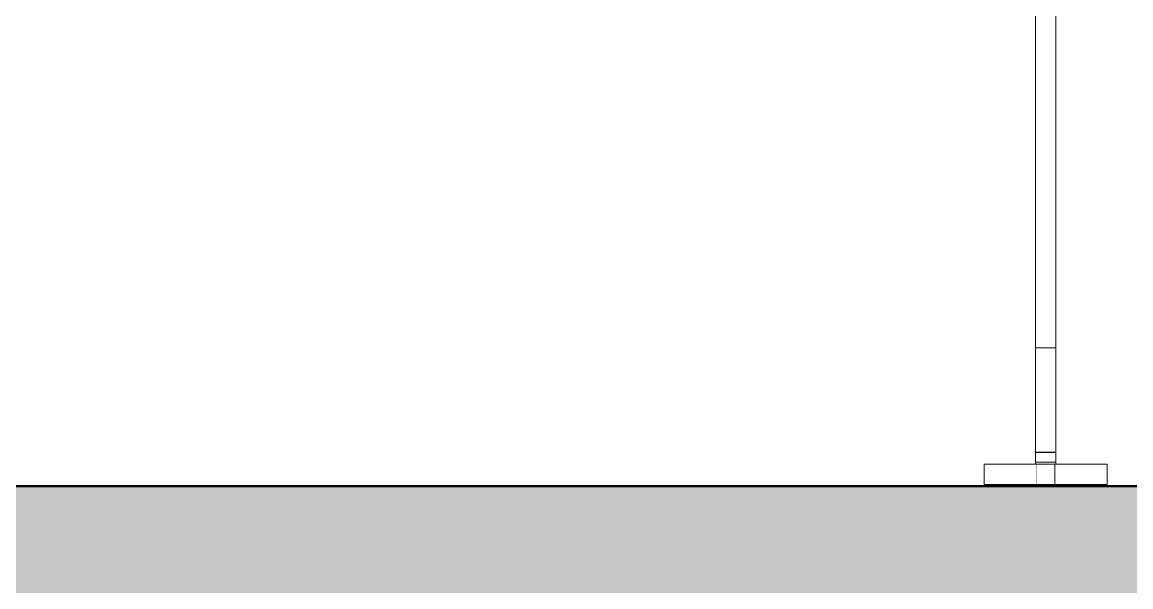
# Model space of a CAD drawing. Header units: millimetres. Extents: x -46169 to 237885, y -84465 to 18123.
# Drawn here: x 118882 to 119432, y -81003 to -80723 of the extents above; entities that cross this region are included whole.
import ezdxf

# ---------------------------------------------------------------- set-up
doc = ezdxf.new("R2010")
doc.units = ezdxf.units.MM
doc.header["$MEASUREMENT"] = 0
doc.linetypes.add('Wipeout_Contour', pattern=[1000, 0, -1000])
doc.layers.add('New_A-20-M_Floor_Slab', color=7, linetype='Continuous')
doc.layers.add('New_A-35-M_FFE_Fixed', color=7, linetype='Continuous')
doc.layers.add('New_A-20-M_Floor_Slab_Pen_No__29', color=7, linetype='Continuous', lineweight=50, true_color=0x2a2a2a)
doc.layers.add('New_A-20-M_Floor_Slab_Pen_No__81', color=7, linetype='Continuous', lineweight=20, true_color=0x6a6a6a)
doc.layers.add('New_A-35-M_FFE_Fixed_Pen_No__1', color=7, linetype='Continuous', lineweight=13)

# ---------------------------------------------------------------- blocks, each defined once
blk = doc.blocks.new('Section Elem_4_2', base_point=(64459.15, -84332.61))
at = {"color": 254, "linetype": 'Wipeout_Contour', "lineweight": 0, "ltscale": 25429937.22512363}
blk.add_wipeout([(110238.31, -80783.86), (110303.02, -80783.86), (110303.02, -80952.86), (110238.31, -80952.86), (110238.31, -80953.11), (121390.86, -80953.11), (121390.86, -80952.86), (121326.16, -80952.86), (121326.16, -80783.86), (121390.86, -80783.86), (121390.86, -80715.11), (121319.73, -80715.11), (121319.73, -80952.36), (121284.73, -80952.36), (121284.73, -80942.36), (121309.73, -80942.36), (121309.73, -80715.11), (121044.73, -80715.11), (121044.73, -80952.36), (121009.73, -80952.36), (121009.73, -80942.36), (121034.73, -80942.36), (121034.73, -80715.11), (120494.73, -80715.11), (120494.73, -80942.36), (120520.23, -80942.36), (120520.23, -80952.36), (120459.23, -80952.36), (120459.23, -80942.36), (120484.73, -80942.36), (120484.73, -80715.11), (119944.73, -80715.11), (119944.73, -80942.36), (119969.73, -80942.36), (119969.73, -80952.36), (119909.73, -80952.36), (119909.73, -80942.36), (119934.73, -80942.36), (119934.73, -80715.11), (119394.73, -80715.11), (119394.73, -80942.36), (119420.23, -80942.36), (119420.23, -80952.36), (119359.23, -80952.36), (119359.23, -80942.36), (119384.73, -80942.36), (119384.73, -80715.11), (118844.73, -80715.11), (118844.73, -80942.36), (118869.73, -80942.36), (118869.73, -80952.36), (118809.73, -80952.36), (118809.73, -80942.36), (118834.73, -80942.36), (118834.73, -80715.11), (118294.73, -80715.11), (118294.73, -80942.36), (118320.23, -80942.36), (118320.23, -80952.36), (118259.23, -80952.36), (118259.23, -80942.36), (118284.73, -80942.36), (118284.73, -80715.11), (117744.73, -80715.11), (117744.73, -80942.36), (117769.73, -80942.36), (117769.73, -80952.36), (117709.73, -80952.36), (117709.73, -80942.36), (117734.73, -80942.36), (117734.73, -80715.11), (117194.73, -80715.11), (117194.73, -80942.36), (117220.23, -80942.36), (117220.23, -80952.36), (117159.73, -80952.36), (117159.73, -80942.36), (117184.73, -80942.36), (117184.73, -80715.11), (116644.73, -80715.11), (116644.73, -80942.36), (116670.23, -80942.36), (116670.23, -80952.36), (116609.23, -80952.36), (116609.23, -80942.36), (116634.73, -80942.36), (116634.73, -80715.11), (116094.73, -80715.11), (116094.73, -80942.36), (116119.73, -80942.36), (116119.73, -80952.36), (116059.73, -80952.36), (116059.73, -80942.36), (116084.73, -80942.36), (116084.73, -80715.11), (115544.73, -80715.11), (115544.73, -80942.36), (115570.23, -80942.36), (115570.23, -80952.36), (115509.23, -80952.36), (115509.23, -80942.36), (115534.73, -80942.36), (115534.73, -80715.11), (114994.73, -80715.11), (114994.73, -80942.36), (115019.73, -80942.36), (115019.73, -80952.36), (114959.73, -80952.36), (114959.73, -80942.36), (114984.73, -80942.36), (114984.73, -80715.11), (114444.73, -80715.11), (114444.73, -80942.36), (114470.23, -80942.36), (114470.23, -80952.36), (114409.23, -80952.36), (114409.23, -80942.36), (114434.73, -80942.36), (114434.73, -80715.11), (113894.73, -80715.11), (113894.73, -80942.36), (113919.73, -80942.36), (113919.73, -80952.36), (113859.73, -80952.36), (113859.73, -80942.36), (113884.73, -80942.36), (113884.73, -80715.11), (113344.73, -80715.11), (113344.73, -80942.36), (113370.23, -80942.36), (113370.23, -80952.36), (113309.73, -80952.36), (113309.73, -80942.36), (113334.73, -80942.36), (113334.73, -80715.11), (112794.73, -80715.11), (112794.73, -80942.36), (112820.23, -80942.36), (112820.23, -80952.36), (112759.73, -80952.36), (112759.73, -80942.36), (112784.73, -80942.36), (112784.73, -80715.11), (112244.73, -80715.11), (112244.73, -80942.36), (112270.23, -80942.36), (112270.23, -80952.36), (112209.73, -80952.36), (112209.73, -80942.36), (112234.73, -80942.36), (112234.73, -80715.11), (111694.73, -80715.11), (111694.73, -80942.36), (111720.23, -80942.36), (111720.23, -80952.36), (111659.73, -80952.36), (111659.73, -80942.36), (111684.73, -80942.36), (111684.73, -80715.11), (111144.73, -80715.11), (111144.73, -80942.36), (111170.23, -80942.36), (111170.23, -80952.36), (111109.23, -80952.36), (111109.23, -80942.36), (111134.73, -80942.36), (111134.73, -80715.11), (110594.73, -80715.11), (110594.73, -80942.36), (110619.73, -80942.36), (110619.73, -80952.36), (110584.73, -80952.36), (110584.73, -80715.11), (110319.73, -80715.11), (110319.73, -80942.36), (110344.73, -80942.36), (110344.73, -80952.36), (110309.73, -80952.36), (110309.73, -80715.11), (110238.31, -80715.11)], dxfattribs=at).dxf.layer = 'New_A-20-M_Floor_Slab'
blk = doc.blocks.new('Section Elem_25_2', base_point=(64459.15, -84332.61))
at = {"color": 254, "linetype": 'Wipeout_Contour', "lineweight": 0, "ltscale": 576560.196989}
blk.add_wipeout([(119384.73, -80651.97), (119384.73, -80871.24), (119394.73, -80871.24), (119394.73, -80651.97)], dxfattribs=at).dxf.layer = 'New_A-35-M_FFE_Fixed'
at = {"color": 254, "linetype": 'Wipeout_Contour', "lineweight": 0, "ltscale": 576870.488379}
blk.add_wipeout([(119394.73, -80904.95), (119394.73, -80895.1), (119384.73, -80895.1), (119384.73, -80904.95)], dxfattribs=at).dxf.layer = 'New_A-35-M_FFE_Fixed'
at = {"color": 254, "linetype": 'Wipeout_Contour', "lineweight": 0, "ltscale": 576910.270014}
blk.add_wipeout([(119384.73, -80921.62), (119394.73, -80921.62), (119394.73, -80913.88), (119384.73, -80913.88)], dxfattribs=at).dxf.layer = 'New_A-35-M_FFE_Fixed'
at = {"color": 254, "linetype": 'Wipeout_Contour', "lineweight": 0, "ltscale": 576938.274694}
blk.add_wipeout([(119384.73, -80932.55), (119394.73, -80932.55), (119394.73, -80927.91), (119384.73, -80927.91)], dxfattribs=at).dxf.layer = 'New_A-35-M_FFE_Fixed'
at = {"color": 254, "linetype": 'Wipeout_Contour', "lineweight": 0, "ltscale": 576954.612061}
blk.add_wipeout([(119384.73, -80937.82), (119394.73, -80937.82), (119394.73, -80937.2), (119384.73, -80937.2)], dxfattribs=at).dxf.layer = 'New_A-35-M_FFE_Fixed'
at = {"color": 254, "linetype": 'Wipeout_Contour', "lineweight": 0, "ltscale": 577019.756892}
blk.add_wipeout([(119385.23, -80952.36), (119420.23, -80952.36), (119420.23, -80942.36), (119385.23, -80942.36)], dxfattribs=at).dxf.layer = 'New_A-35-M_FFE_Fixed'
at = {"layer": 'New_A-35-M_FFE_Fixed_Pen_No__1', "linetype": 'Continuous'}
for q in [(119420.23, -80942.36), (119394.23, -80952.36)]:
    blk.add_line((119420.23, -80952.36), q, dxfattribs=at)
at = {"color": 254, "linetype": 'Wipeout_Contour', "lineweight": 0, "ltscale": 576847.717278}
blk.add_wipeout([(119384.73, -80895.1), (119394.73, -80895.1), (119394.73, -80884.65), (119384.73, -80884.65)], dxfattribs=at).dxf.layer = 'New_A-35-M_FFE_Fixed'
at = {"color": 254, "linetype": 'Wipeout_Contour', "lineweight": 0, "ltscale": 576891.563974}
blk.add_wipeout([(119384.73, -80913.88), (119394.73, -80913.88), (119394.73, -80904.95), (119384.73, -80904.95)], dxfattribs=at).dxf.layer = 'New_A-35-M_FFE_Fixed'
at = {"color": 254, "linetype": 'Wipeout_Contour', "lineweight": 0, "ltscale": 576926.008104}
blk.add_wipeout([(119394.73, -80927.91), (119394.73, -80921.62), (119384.73, -80921.62), (119384.73, -80927.91)], dxfattribs=at).dxf.layer = 'New_A-35-M_FFE_Fixed'
at = {"color": 254, "linetype": 'Wipeout_Contour', "lineweight": 0, "ltscale": 576953.395673}
blk.add_wipeout([(119384.73, -80937.2), (119394.73, -80937.2), (119394.73, -80936.74), (119384.73, -80936.74)], dxfattribs=at).dxf.layer = 'New_A-35-M_FFE_Fixed'
at = {"color": 254, "linetype": 'Wipeout_Contour', "lineweight": 0, "ltscale": 576956.160237}
blk.add_wipeout([(119394.73, -80938.58), (119394.73, -80937.82), (119384.73, -80937.82), (119384.73, -80938.58)], dxfattribs=at).dxf.layer = 'New_A-35-M_FFE_Fixed'
at = {"color": 254, "linetype": 'Wipeout_Contour', "lineweight": 0, "ltscale": 576952.557813}
blk.add_wipeout([(119384.73, -80936.74), (119394.73, -80936.74), (119394.73, -80936.45), (119384.73, -80936.45)], dxfattribs=at).dxf.layer = 'New_A-35-M_FFE_Fixed'
at = {"color": 254, "linetype": 'Wipeout_Contour', "lineweight": 0, "ltscale": 576946.677248}
blk.add_wipeout([(119384.73, -80932.55), (119384.73, -80935.4), (119394.73, -80935.4), (119394.73, -80932.55)], dxfattribs=at).dxf.layer = 'New_A-35-M_FFE_Fixed'
at = {"color": 254, "linetype": 'Wipeout_Contour', "lineweight": 0, "ltscale": 576957.980711}
blk.add_wipeout([(119384.73, -80939.44), (119394.73, -80939.44), (119394.73, -80938.58), (119384.73, -80938.58)], dxfattribs=at).dxf.layer = 'New_A-35-M_FFE_Fixed'
at = {"color": 254, "linetype": 'Wipeout_Contour', "lineweight": 0, "ltscale": 576950.946849}
blk.add_wipeout([(119384.73, -80936.36), (119394.73, -80936.36), (119394.73, -80935.4), (119384.73, -80935.4)], dxfattribs=at).dxf.layer = 'New_A-35-M_FFE_Fixed'
at = {"color": 254, "linetype": 'Wipeout_Contour', "lineweight": 0, "ltscale": 576960.003528}
blk.add_wipeout([(119384.73, -80940.38), (119394.73, -80940.38), (119394.73, -80939.44), (119384.73, -80939.44)], dxfattribs=at).dxf.layer = 'New_A-35-M_FFE_Fixed'
at = {"color": 254, "linetype": 'Wipeout_Contour', "lineweight": 0, "ltscale": 576952.130677}
blk.add_wipeout([(119384.73, -80936.45), (119394.73, -80936.45), (119394.73, -80936.36), (119384.73, -80936.36)], dxfattribs=at).dxf.layer = 'New_A-35-M_FFE_Fixed'
at = {"color": 254, "linetype": 'Wipeout_Contour', "lineweight": 0, "ltscale": 576964.368022}
blk.add_wipeout([(119384.73, -80942.36), (119394.73, -80942.36), (119394.73, -80941.36), (119384.73, -80941.36)], dxfattribs=at).dxf.layer = 'New_A-35-M_FFE_Fixed'
at = {"color": 254, "linetype": 'Wipeout_Contour', "lineweight": 0, "ltscale": 576962.150955}
blk.add_wipeout([(119384.73, -80941.36), (119394.73, -80941.36), (119394.73, -80940.38), (119384.73, -80940.38)], dxfattribs=at).dxf.layer = 'New_A-35-M_FFE_Fixed'
at = {"layer": 'New_A-35-M_FFE_Fixed_Pen_No__1', "linetype": 'Continuous'}
for p, q in [((119385.23, -80952.36), (119385.23, -80942.36)), ((119420.23, -80942.36), (119394.23, -80942.36))]:
    blk.add_line(p, q, dxfattribs=at)
blk = doc.blocks.new('Section Elem_26_2', base_point=(64459.15, -84332.61))
at = {"layer": 'New_A-35-M_FFE_Fixed_Pen_No__1', "linetype": 'Continuous'}
for p, q in [((119384.73, -80904.95), (119384.73, -80895.1)), ((119394.73, -80904.95), (119394.73, -80895.1)), ((119384.73, -80913.88), (119384.73, -80904.95)), ((119394.73, -80913.88), (119394.73, -80904.95)), ((119384.73, -80921.62), (119384.73, -80913.88)), ((119394.73, -80921.62), (119394.73, -80913.88)), ((119384.73, -80927.91), (119384.73, -80921.62)), ((119394.73, -80927.91), (119394.73, -80921.62)), ((119384.73, -80932.55), (119384.73, -80927.91)), ((119394.73, -80932.55), (119394.73, -80927.91)), ((119384.73, -80935.4), (119384.73, -80932.55)), ((119384.73, -80936.36), (119384.73, -80935.4)), ((119394.73, -80936.36), (119384.73, -80936.36)), ((119384.73, -80936.45), (119384.73, -80936.36)), ((119384.73, -80936.74), (119384.73, -80936.45)), ((119384.73, -80937.2), (119384.73, -80936.74)), ((119384.73, -80937.82), (119384.73, -80937.2)), ((119384.73, -80938.58), (119384.73, -80937.82)), ((119394.73, -80935.4), (119394.73, -80932.55)), ((119394.73, -80936.36), (119394.73, -80935.4)), ((119394.73, -80936.45), (119394.73, -80936.36)), ((119394.73, -80936.74), (119394.73, -80936.45)), ((119394.73, -80937.2), (119394.73, -80936.74)), ((119394.73, -80937.82), (119394.73, -80937.2)), ((119394.73, -80938.58), (119394.73, -80937.82)), ((119384.73, -80939.44), (119384.73, -80938.58)), ((119394.23, -80952.36), (119394.23, -80942.36)), ((119394.73, -80939.44), (119394.73, -80938.58)), ((119394.73, -80940.38), (119394.73, -80939.44)), ((119394.73, -80941.36), (119394.73, -80940.38)), ((119394.73, -80942.36), (119394.73, -80941.36))]:
    blk.add_line(p, q, dxfattribs=at)
at = {"color": 254, "linetype": 'Wipeout_Contour', "lineweight": 0, "ltscale": 576820.952542}
blk.add_wipeout([(119384.73, -80871.24), (119384.73, -80884.65), (119394.73, -80884.65), (119394.73, -80871.24)], dxfattribs=at).dxf.layer = 'New_A-35-M_FFE_Fixed'
at = {"color": 254, "linetype": 'Wipeout_Contour', "lineweight": 0, "ltscale": 576918.777711}
blk.add_wipeout([(119359.23, -80952.36), (119385.23, -80952.36), (119385.23, -80942.36), (119359.23, -80942.36)], dxfattribs=at).dxf.layer = 'New_A-35-M_FFE_Fixed'
at = {"layer": 'New_A-35-M_FFE_Fixed_Pen_No__1', "linetype": 'Continuous'}
for p, q in [((119384.73, -80884.65), (119384.73, -80651.97)), ((119394.73, -80884.65), (119394.73, -80651.97)), ((119394.73, -80884.65), (119384.73, -80884.65)), ((119384.73, -80895.1), (119384.73, -80884.65)), ((119394.73, -80895.1), (119394.73, -80884.65)), ((119359.23, -80942.36), (119394.23, -80942.36)), ((119359.23, -80952.36), (119359.23, -80942.36)), ((119384.73, -80940.38), (119384.73, -80939.44)), ((119384.73, -80941.36), (119384.73, -80940.38)), ((119394.73, -80941.36), (119384.73, -80941.36)), ((119384.73, -80942.36), (119384.73, -80941.36)), ((119359.23, -80952.36), (119394.23, -80952.36))]:
    blk.add_line(p, q, dxfattribs=at)
blk = doc.blocks.new('Section Elem_58_2', base_point=(64459.15, -84332.61))
at = {"layer": 'New_A-20-M_Floor_Slab_Pen_No__81', "linetype": 'Continuous', "lineweight": 0, "true_color": 0x353535}
blk.add_hatch(color=250, dxfattribs=at).paths.add_polyline_path([(121199.2, -80953.11), (110429.97, -80953.11), (110429.97, -81053.11), (121199.2, -81053.11)])
at = {"layer": 'New_A-20-M_Floor_Slab_Pen_No__29', "linetype": 'Continuous'}
blk.add_line((121199.2, -80953.11), (110429.97, -80953.11), dxfattribs=at)

msp = doc.modelspace()

# ---------------------------------------------------------------- block references
at = {"layer": 'New_A-20-M_Floor_Slab'}
msp.add_blockref('Section Elem_4_2', (64459.15, -84332.61), dxfattribs=at)

# ---------------------------------------------------------------- next in the draw order: block references
at = {"layer": 'New_A-35-M_FFE_Fixed'}
msp.add_blockref('Section Elem_25_2', (64459.15, -84332.61), dxfattribs=at)

# ---------------------------------------------------------------- next in the draw order: block references
msp.add_blockref('Section Elem_26_2', (64459.15, -84332.61), dxfattribs=at)

# ---------------------------------------------------------------- next in the draw order: block references
at = {"layer": 'New_A-20-M_Floor_Slab'}
msp.add_blockref('Section Elem_58_2', (64459.15, -84332.61), dxfattribs=at)

doc.saveas('drawing.dxf')
